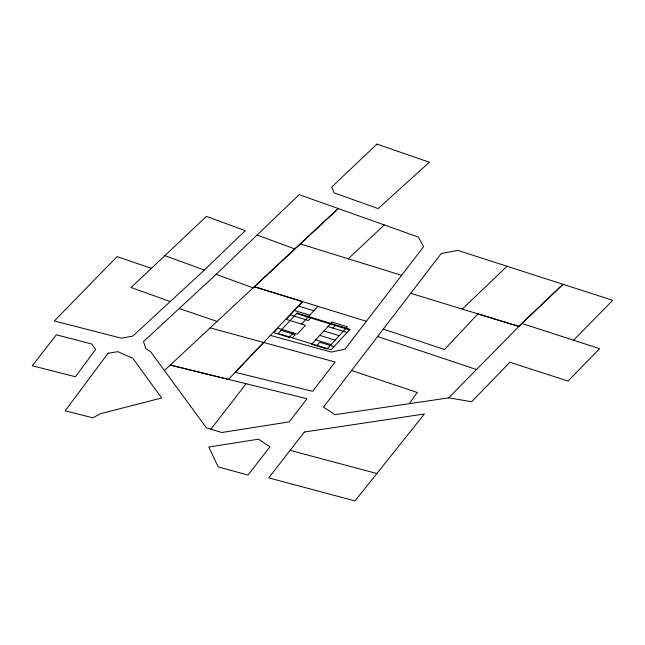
<?xml version="1.0" encoding="UTF-8"?>
<svg xmlns="http://www.w3.org/2000/svg" width="645" height="645" viewBox="0 0 645 645"><rect width="100%" height="100%" fill="white"/><g stroke="black" fill="none" stroke-linecap="round" stroke-linejoin="round"><path stroke-width="0.97" d="M409.212 403.697L417.267 392.483L351.541 370.512M573.574 340.221L612.75 300.312L457.692 250.373L441.196 253.558L323.5 407.092L334.852 414.703L448.686 397.852L471.632 401.722L509.897 362.256L568.06 381.082L599.576 348.639L521.813 323.443L448.686 397.852M270.36 335.416L331.337 352.081L345.019 349.147L423.596 246.721L418.444 237.126L299.191 194.629L216.115 274.359L143.472 341.6L145.81 348.55L150.761 351.896L206.416 427.804L210.891 429.175L246.156 383.735M366.392 321.283L254.307 286.743L302.57 301.61L286.162 319.348L305.464 325.29L297.264 334.158L277.963 328.208L273.867 332.643L289.226 337.383L293.322 332.949M301.521 324.08L317.929 306.343M292.338 337.827L295.241 334.699L281.067 330.329M310.697 317.977L308.358 320.509L290.266 314.913M316.913 345.406L319.815 342.269L333.981 346.639M332.933 328.079L335.271 325.548M263.611 342.495L235.199 372.318L312.64 391.354L335.118 362.03L210.157 327.87M302.57 301.61L228.451 379.397L170.24 365.07L306.996 398.707L289.218 421.878L221.824 432.497L210.891 429.175M151.381 268.344L117.076 256.613L54.365 320.968L121.462 338.214L132.789 336.11L204.344 270.061L245.269 230.684L206.464 216.381L131.04 287.533L170.24 301.554M462.28 309.084L507.043 266.264M383.307 329.087L444.494 349.517L477.937 313.889L518.886 326.418L563.012 284.308L521.813 323.443M348.219 258.79L384.267 224.952M164.402 370.512L338.222 208.553L253.098 287.864L216.115 274.359M290.105 450.371L376.882 473.511M410.712 293.306L518.886 326.418M298.466 306.044L313.825 310.777M294.37 310.479L309.729 315.212M296.531 313.607L349.445 329.918M327.991 326.539L347.099 332.449M323.895 330.974L339.254 335.706M319.791 335.408L335.15 340.141M315.695 339.842L331.054 344.575M300.256 243.923L401.625 275.351M377.647 336.48L476.534 369.521M179.229 308.503L217.099 321.412M164.846 255.646L204.344 270.061M257.016 235.022L294.862 248.97M95.605 349.59L75.392 376.753L32.25 365.755L56.357 334.803L91.743 344.003L95.605 349.59M108.094 353.218L65.193 410.792L92.872 417.839L100.58 413.647L161.693 397.981L132.789 358.322L117.987 351.678L108.094 353.218M269.941 446.832L248.027 475.059L218.155 466.891L208.778 447.025L258.613 439.181L269.941 446.832M304.343 432.029L268.731 477.889L354.992 500.907L424.402 413.977L304.343 432.029M297.087 313.002L278.172 333.465L331.079 349.775L350.001 329.313L297.087 313.002M332.094 322.105L311.591 344.277L326.95 349.01L347.453 326.846L332.094 322.105M376.93 144.093L331.724 187.026L334.158 192.895L378.163 208.577L429.352 162.25L376.93 144.093"/></g></svg>
